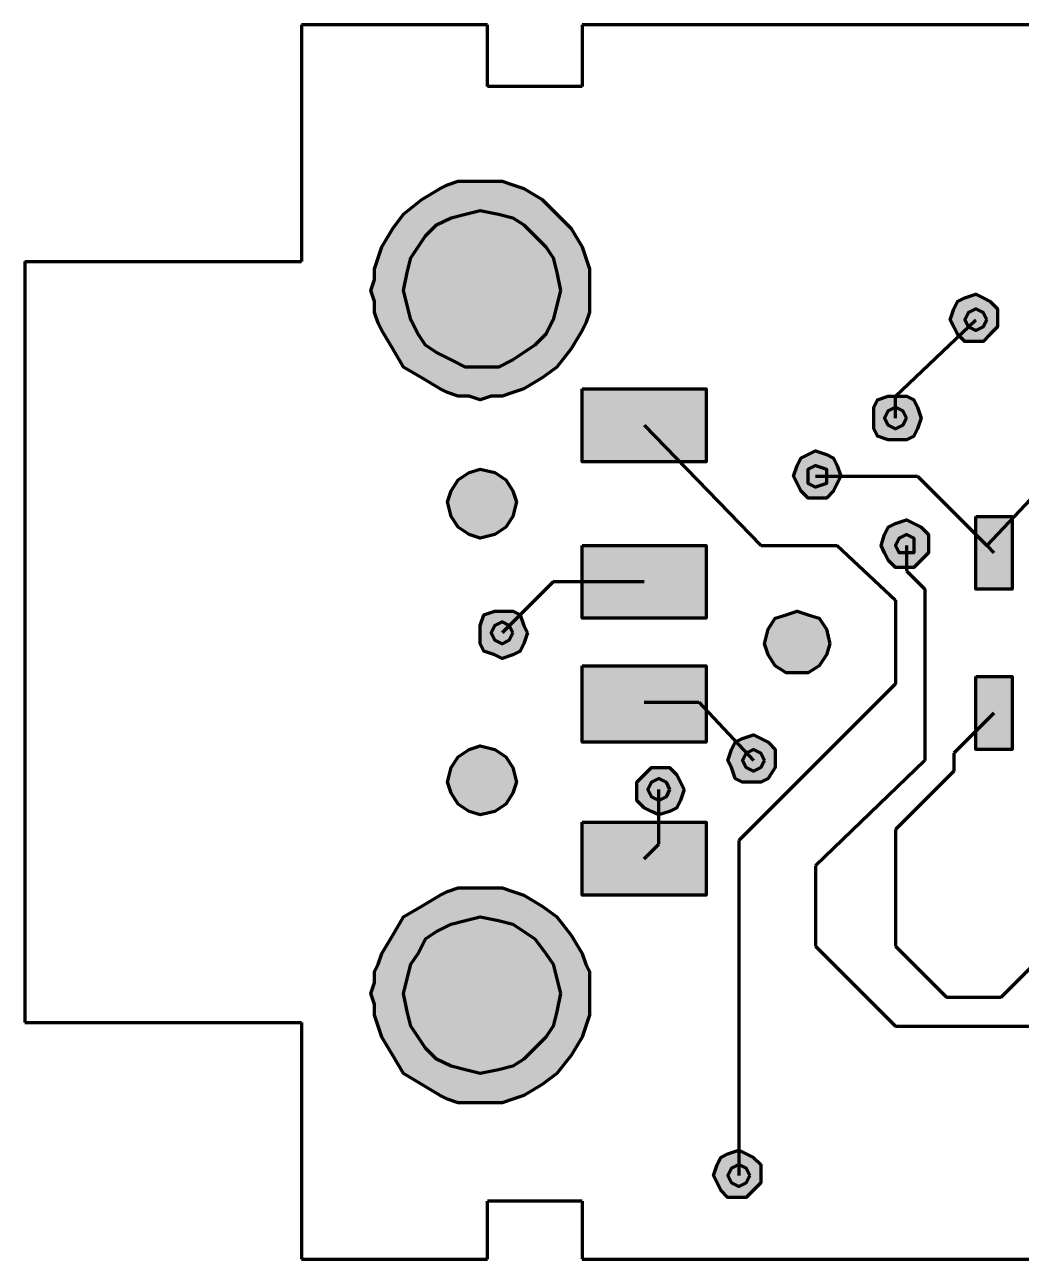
# Model space of a CAD drawing. Header units: inches. Extents: x 163.6 to 252.3, y 253.3 to 291.
# Drawn here: x 163.56 to 193.94, y 253.33 to 291 of the extents above; entities that cross this region are included whole.
import ezdxf

# ---------------------------------------------------------------- set-up
doc = ezdxf.new("R2010")
doc.units = ezdxf.units.IN
doc.header["$MEASUREMENT"] = 0
doc.layers.add('H', color=7, linetype='CONTINUOUS', lineweight=100)
doc.layers.add('P', color=250, linetype='CONTINUOUS', lineweight=100)

msp = doc.modelspace()

# ---------------------------------------------------------------- hatches: boundary and pattern name
at = {"layer": 'H', "linetype": 'Continuous'}
for color, points in [(0, [(180.778, 282.889), (180.778, 282.556), (180.778, 282.222), (180.667, 281.889), (180.556, 281.667), (180.222, 281.111), (179.778, 280.556), (179.333, 280.222), (178.778, 279.889), (178.444, 279.778), (178.111, 279.667), (177.778, 279.667), (177.444, 279.556), (177.111, 279.667), (176.778, 279.667), (176.444, 279.778), (176.222, 279.889), (175.667, 280.222), (175.111, 280.556), (174.778, 281.111), (174.444, 281.667), (174.333, 281.889), (174.222, 282.222), (174.222, 282.556), (174.111, 282.889), (174.222, 283.222), (174.222, 283.556), (174.333, 283.889), (174.444, 284.222), (174.778, 284.778), (175.111, 285.222), (175.667, 285.667), (176.222, 286), (176.444, 286.111), (176.778, 286.222), (177.111, 286.222), (177.444, 286.222), (177.778, 286.222), (178.111, 286.222), (178.444, 286.111), (178.778, 286), (179.333, 285.667), (179.778, 285.222), (180.222, 284.778), (180.556, 284.222), (180.667, 283.889), (180.778, 283.556), (180.778, 283.222)]), (7, [(179.889, 282.889), (179.778, 282.444), (179.667, 282), (179.444, 281.556), (179.111, 281.222), (178.778, 281), (178.444, 280.778), (178, 280.556), (177.444, 280.556), (177, 280.556), (176.556, 280.778), (176.111, 281), (175.778, 281.222), (175.556, 281.556), (175.333, 282), (175.222, 282.444), (175.111, 282.889), (175.222, 283.444), (175.333, 283.889), (175.556, 284.222), (175.778, 284.556), (176.111, 284.889), (176.556, 285.111), (177, 285.222), (177.444, 285.333), (178, 285.222), (178.444, 285.111), (178.778, 284.889), (179.111, 284.556), (179.444, 284.222), (179.667, 283.889), (179.778, 283.444)]), (0, [(193.222, 282), (193.222, 281.778), (193, 281.556), (192.778, 281.333), (192.556, 281.333), (192.222, 281.333), (192, 281.556), (191.889, 281.778), (191.778, 282), (191.889, 282.333), (192, 282.556), (192.222, 282.667), (192.556, 282.778), (192.778, 282.667), (193, 282.556), (193.222, 282.333)]), (7, [(192.889, 282), (192.778, 281.778), (192.556, 281.667), (192.333, 281.778), (192.222, 282), (192.333, 282.222), (192.556, 282.333), (192.778, 282.222)]), (0, [(180.556, 279.889), (184.333, 279.889), (184.333, 277.667), (180.556, 277.667)]), (0, [(190.889, 279), (190.778, 278.667), (190.667, 278.444), (190.444, 278.333), (190.111, 278.333), (189.889, 278.333), (189.556, 278.444), (189.444, 278.667), (189.444, 279), (189.444, 279.333), (189.556, 279.556), (189.889, 279.667), (190.111, 279.667), (190.444, 279.667), (190.667, 279.556), (190.778, 279.333)]), (7, [(190.444, 279), (190.333, 278.778), (190.111, 278.667), (189.889, 278.778), (189.778, 279), (189.889, 279.222), (190.111, 279.333), (190.333, 279.222)]), (0, [(188.444, 277.222), (188.333, 277), (188.222, 276.778), (188, 276.556), (187.667, 276.556), (187.444, 276.556), (187.222, 276.778), (187.111, 277), (187, 277.222), (187.111, 277.556), (187.222, 277.778), (187.444, 277.889), (187.667, 278), (188, 277.889), (188.222, 277.778), (188.333, 277.556)]), (7, [(178.556, 276.444), (178.444, 276), (178.222, 275.667), (177.889, 275.444), (177.444, 275.333), (177.111, 275.444), (176.778, 275.667), (176.556, 276), (176.444, 276.444), (176.556, 276.778), (176.778, 277.111), (177.111, 277.333), (177.444, 277.444), (177.889, 277.333), (178.222, 277.111), (178.444, 276.778)]), (7, [(188, 277.222), (188, 277), (187.667, 276.889), (187.444, 277), (187.444, 277.222), (187.444, 277.444), (187.667, 277.556), (188, 277.444)]), (0, [(191.111, 275.111), (191.111, 274.889), (190.889, 274.667), (190.667, 274.444), (190.444, 274.444), (190.111, 274.444), (189.889, 274.667), (189.778, 274.889), (189.667, 275.111), (189.778, 275.444), (189.889, 275.667), (190.111, 275.778), (190.444, 275.889), (190.667, 275.778), (190.889, 275.667), (191.111, 275.444)]), (0, [(192.556, 276), (193.667, 276), (193.667, 273.778), (192.556, 273.778)]), (7, [(190.667, 275.111), (190.667, 274.889), (190.444, 274.889), (190.222, 274.889), (190.111, 275.111), (190.222, 275.333), (190.444, 275.444), (190.667, 275.333)]), (0, [(180.556, 275.111), (184.333, 275.111), (184.333, 272.889), (180.556, 272.889)]), (0, [(178.889, 272.444), (178.778, 272.111), (178.667, 271.889), (178.444, 271.778), (178.111, 271.667), (177.889, 271.778), (177.556, 271.889), (177.444, 272.111), (177.444, 272.444), (177.444, 272.667), (177.556, 273), (177.889, 273.111), (178.111, 273.111), (178.444, 273.111), (178.667, 273), (178.778, 272.667)]), (7, [(188.111, 272.111), (188, 271.778), (187.778, 271.444), (187.444, 271.222), (187.111, 271.222), (186.778, 271.222), (186.444, 271.444), (186.222, 271.778), (186.111, 272.111), (186.222, 272.556), (186.444, 272.889), (186.778, 273), (187.111, 273.111), (187.444, 273), (187.778, 272.889), (188, 272.556)]), (7, [(178.444, 272.444), (178.333, 272.222), (178.111, 272.111), (177.889, 272.222), (177.778, 272.444), (177.889, 272.667), (178.111, 272.778), (178.333, 272.667)]), (0, [(180.556, 271.444), (184.333, 271.444), (184.333, 269.111), (180.556, 269.111)]), (0, [(192.556, 271.111), (193.667, 271.111), (193.667, 268.889), (192.556, 268.889)]), (0, [(186.444, 268.556), (186.444, 268.333), (186.222, 268), (186, 267.889), (185.778, 267.889), (185.444, 267.889), (185.222, 268), (185.111, 268.333), (185, 268.556), (185.111, 268.889), (185.222, 269.111), (185.444, 269.222), (185.778, 269.333), (186, 269.222), (186.222, 269.111), (186.444, 268.889)]), (7, [(178.556, 267.889), (178.444, 267.556), (178.222, 267.222), (177.889, 267), (177.444, 266.889), (177.111, 267), (176.778, 267.222), (176.556, 267.556), (176.444, 267.889), (176.556, 268.333), (176.778, 268.667), (177.111, 268.889), (177.444, 269), (177.889, 268.889), (178.222, 268.667), (178.444, 268.333)]), (7, [(186.111, 268.556), (186, 268.333), (185.778, 268.222), (185.556, 268.333), (185.444, 268.556), (185.556, 268.778), (185.778, 268.889), (186, 268.778)]), (0, [(183.667, 267.667), (183.556, 267.333), (183.444, 267.111), (183.222, 267), (182.889, 266.889), (182.667, 267), (182.444, 267.111), (182.222, 267.333), (182.222, 267.667), (182.222, 267.889), (182.444, 268.111), (182.667, 268.333), (182.889, 268.333), (183.222, 268.333), (183.444, 268.111), (183.556, 267.889)]), (7, [(183.222, 267.667), (183.111, 267.444), (182.889, 267.333), (182.667, 267.444), (182.556, 267.667), (182.667, 267.889), (182.889, 268), (183.111, 267.889)]), (0, [(180.556, 266.667), (184.333, 266.667), (184.333, 264.444), (180.556, 264.444)]), (0, [(180.778, 261.444), (180.778, 261.111), (180.778, 260.778), (180.667, 260.444), (180.556, 260.111), (180.222, 259.556), (179.778, 259), (179.333, 258.667), (178.778, 258.333), (178.444, 258.222), (178.111, 258.111), (177.778, 258.111), (177.444, 258.111), (177.111, 258.111), (176.778, 258.111), (176.444, 258.222), (176.222, 258.333), (175.667, 258.667), (175.111, 259), (174.778, 259.556), (174.444, 260.111), (174.333, 260.444), (174.222, 260.778), (174.222, 261.111), (174.111, 261.444), (174.222, 261.778), (174.222, 262.111), (174.333, 262.333), (174.444, 262.667), (174.778, 263.222), (175.111, 263.778), (175.667, 264.111), (176.222, 264.444), (176.444, 264.556), (176.778, 264.667), (177.111, 264.667), (177.444, 264.667), (177.778, 264.667), (178.111, 264.667), (178.444, 264.556), (178.778, 264.444), (179.333, 264.111), (179.778, 263.778), (180.222, 263.222), (180.556, 262.667), (180.667, 262.333), (180.778, 262.111), (180.778, 261.778)]), (7, [(179.889, 261.444), (179.778, 260.889), (179.667, 260.444), (179.444, 260.111), (179.111, 259.778), (178.778, 259.444), (178.444, 259.222), (178, 259.111), (177.444, 259), (177, 259.111), (176.556, 259.222), (176.111, 259.444), (175.778, 259.778), (175.556, 260.111), (175.333, 260.444), (175.222, 260.889), (175.111, 261.444), (175.222, 261.889), (175.333, 262.333), (175.556, 262.667), (175.778, 263.111), (176.111, 263.333), (176.556, 263.556), (177, 263.667), (177.444, 263.778), (178, 263.667), (178.444, 263.556), (178.778, 263.333), (179.111, 263.111), (179.444, 262.667), (179.667, 262.333), (179.778, 261.889)]), (0, [(186, 255.889), (186, 255.667), (185.778, 255.444), (185.556, 255.222), (185.333, 255.222), (185, 255.222), (184.778, 255.444), (184.667, 255.667), (184.556, 255.889), (184.667, 256.222), (184.778, 256.444), (185, 256.556), (185.333, 256.667), (185.556, 256.556), (185.778, 256.444), (186, 256.222)]), (7, [(185.667, 255.889), (185.556, 255.667), (185.333, 255.556), (185.111, 255.667), (185, 255.889), (185.111, 256.111), (185.333, 256.222), (185.556, 256.111)])]:
    msp.add_hatch(color=color, dxfattribs=at).paths.add_polyline_path(points)

# ---------------------------------------------------------------- linework, layer by layer
at = {"layer": 'P', "color": 0, "linetype": 'Continuous'}
for points in [[(177.667, 291), (172, 291)], [(172, 291), (172, 283.778)], [(177.667, 289.111), (177.667, 291)], [(252.333, 291), (180.556, 291)], [(180.556, 291), (180.556, 289.111)], [(180.556, 289.111), (177.667, 289.111)], [(180.778, 282.889), (180.778, 282.556), (180.778, 282.222), (180.667, 281.889), (180.556, 281.667), (180.222, 281.111), (179.778, 280.556), (179.333, 280.222), (178.778, 279.889), (178.444, 279.778), (178.111, 279.667), (177.778, 279.667), (177.444, 279.556), (177.111, 279.667), (176.778, 279.667), (176.444, 279.778), (176.222, 279.889), (175.667, 280.222), (175.111, 280.556), (174.778, 281.111), (174.444, 281.667), (174.333, 281.889), (174.222, 282.222), (174.222, 282.556), (174.111, 282.889), (174.222, 283.222), (174.222, 283.556), (174.333, 283.889), (174.444, 284.222), (174.778, 284.778), (175.111, 285.222), (175.667, 285.667), (176.222, 286), (176.444, 286.111), (176.778, 286.222), (177.111, 286.222), (177.444, 286.222), (177.778, 286.222), (178.111, 286.222), (178.444, 286.111), (178.778, 286), (179.333, 285.667), (179.778, 285.222), (180.222, 284.778), (180.556, 284.222), (180.667, 283.889), (180.778, 283.556), (180.778, 283.222), (180.778, 282.889)], [(179.889, 282.889), (179.778, 282.444), (179.667, 282), (179.444, 281.556), (179.111, 281.222), (178.778, 281), (178.444, 280.778), (178, 280.556), (177.444, 280.556), (177, 280.556), (176.556, 280.778), (176.111, 281), (175.778, 281.222), (175.556, 281.556), (175.333, 282), (175.222, 282.444), (175.111, 282.889), (175.222, 283.444), (175.333, 283.889), (175.556, 284.222), (175.778, 284.556), (176.111, 284.889), (176.556, 285.111), (177, 285.222), (177.444, 285.333), (178, 285.222), (178.444, 285.111), (178.778, 284.889), (179.111, 284.556), (179.444, 284.222), (179.667, 283.889), (179.778, 283.444), (179.889, 282.889)], [(163.556, 283.778), (163.556, 260.556)], [(163.556, 283.778), (172, 283.778)], [(193.222, 282), (193.222, 281.778), (193, 281.556), (192.778, 281.333), (192.556, 281.333), (192.222, 281.333), (192, 281.556), (191.889, 281.778), (191.778, 282), (191.889, 282.333), (192, 282.556), (192.222, 282.667), (192.556, 282.778), (192.778, 282.667), (193, 282.556), (193.222, 282.333), (193.222, 282)], [(192.889, 282), (192.778, 281.778), (192.556, 281.667), (192.333, 281.778), (192.222, 282), (192.333, 282.222), (192.556, 282.333), (192.778, 282.222), (192.889, 282)], [(190.111, 279.667), (192.556, 282)], [(180.556, 279.889), (184.333, 279.889), (184.333, 277.667), (180.556, 277.667), (180.556, 279.889)], [(190.889, 279), (190.778, 278.667), (190.667, 278.444), (190.444, 278.333), (190.111, 278.333), (189.889, 278.333), (189.556, 278.444), (189.444, 278.667), (189.444, 279), (189.444, 279.333), (189.556, 279.556), (189.889, 279.667), (190.111, 279.667), (190.444, 279.667), (190.667, 279.556), (190.778, 279.333), (190.889, 279)], [(190.111, 279), (190.111, 279.667)], [(190.444, 279), (190.333, 278.778), (190.111, 278.667), (189.889, 278.778), (189.778, 279), (189.889, 279.222), (190.111, 279.333), (190.333, 279.222), (190.444, 279)], [(182.444, 278.778), (186, 275.111)], [(188.444, 277.222), (188.333, 277), (188.222, 276.778), (188, 276.556), (187.667, 276.556), (187.444, 276.556), (187.222, 276.778), (187.111, 277), (187, 277.222), (187.111, 277.556), (187.222, 277.778), (187.444, 277.889), (187.667, 278), (188, 277.889), (188.222, 277.778), (188.333, 277.556), (188.444, 277.222)], [(178.556, 276.444), (178.444, 276), (178.222, 275.667), (177.889, 275.444), (177.444, 275.333), (177.111, 275.444), (176.778, 275.667), (176.556, 276), (176.444, 276.444), (176.556, 276.778), (176.778, 277.111), (177.111, 277.333), (177.444, 277.444), (177.889, 277.333), (178.222, 277.111), (178.444, 276.778), (178.556, 276.444)], [(178.556, 276.444), (178.444, 276), (178.222, 275.667), (177.889, 275.444), (177.444, 275.333), (177.111, 275.444), (176.778, 275.667), (176.556, 276), (176.444, 276.444), (176.556, 276.778), (176.778, 277.111), (177.111, 277.333), (177.444, 277.444), (177.889, 277.333), (178.222, 277.111), (178.444, 276.778), (178.556, 276.444)], [(188, 277.222), (188, 277), (187.667, 276.889), (187.444, 277), (187.444, 277.222), (187.444, 277.444), (187.667, 277.556), (188, 277.444), (188, 277.222)], [(187.667, 277.222), (190.778, 277.222)], [(190.778, 277.222), (192.889, 275.111)], [(194.889, 277.222), (192.889, 275.111)], [(191.111, 275.111), (191.111, 274.889), (190.889, 274.667), (190.667, 274.444), (190.444, 274.444), (190.111, 274.444), (189.889, 274.667), (189.778, 274.889), (189.667, 275.111), (189.778, 275.444), (189.889, 275.667), (190.111, 275.778), (190.444, 275.889), (190.667, 275.778), (190.889, 275.667), (191.111, 275.444), (191.111, 275.111)], [(192.556, 276), (193.667, 276), (193.667, 273.778), (192.556, 273.778), (192.556, 276)], [(190.667, 275.111), (190.667, 274.889), (190.444, 274.889), (190.222, 274.889), (190.111, 275.111), (190.222, 275.333), (190.444, 275.444), (190.667, 275.333), (190.667, 275.111)], [(180.556, 275.111), (184.333, 275.111), (184.333, 272.889), (180.556, 272.889), (180.556, 275.111)], [(186, 275.111), (188.333, 275.111)], [(188.333, 275.111), (190.111, 273.444)], [(190.444, 275.111), (190.444, 274.333)], [(192.889, 275.111), (193.111, 274.889)], [(190.444, 274.333), (191, 273.778)], [(179.667, 274), (178.111, 272.444)], [(182.444, 274), (179.667, 274)], [(191, 273.778), (191, 268.556)], [(178.889, 272.444), (178.778, 272.111), (178.667, 271.889), (178.444, 271.778), (178.111, 271.667), (177.889, 271.778), (177.556, 271.889), (177.444, 272.111), (177.444, 272.444), (177.444, 272.667), (177.556, 273), (177.889, 273.111), (178.111, 273.111), (178.444, 273.111), (178.667, 273), (178.778, 272.667), (178.889, 272.444)], [(188.111, 272.111), (188, 271.778), (187.778, 271.444), (187.444, 271.222), (187.111, 271.222), (186.778, 271.222), (186.444, 271.444), (186.222, 271.778), (186.111, 272.111), (186.222, 272.556), (186.444, 272.889), (186.778, 273), (187.111, 273.111), (187.444, 273), (187.778, 272.889), (188, 272.556), (188.111, 272.111)], [(188.111, 272.111), (188, 271.778), (187.778, 271.444), (187.444, 271.222), (187.111, 271.222), (186.778, 271.222), (186.444, 271.444), (186.222, 271.778), (186.111, 272.111), (186.222, 272.556), (186.444, 272.889), (186.778, 273), (187.111, 273.111), (187.444, 273), (187.778, 272.889), (188, 272.556), (188.111, 272.111)], [(190.111, 273.444), (190.111, 270.889)], [(178.444, 272.444), (178.333, 272.222), (178.111, 272.111), (177.889, 272.222), (177.778, 272.444), (177.889, 272.667), (178.111, 272.778), (178.333, 272.667), (178.444, 272.444)], [(180.556, 271.444), (184.333, 271.444), (184.333, 269.111), (180.556, 269.111), (180.556, 271.444)], [(190.111, 270.889), (185.333, 266.111)], [(192.556, 271.111), (193.667, 271.111), (193.667, 268.889), (192.556, 268.889), (192.556, 271.111)], [(182.444, 270.333), (184.111, 270.333)], [(184.111, 270.333), (185.778, 268.556)], [(193.111, 270), (191.889, 268.778)], [(186.444, 268.556), (186.444, 268.333), (186.222, 268), (186, 267.889), (185.778, 267.889), (185.444, 267.889), (185.222, 268), (185.111, 268.333), (185, 268.556), (185.111, 268.889), (185.222, 269.111), (185.444, 269.222), (185.778, 269.333), (186, 269.222), (186.222, 269.111), (186.444, 268.889), (186.444, 268.556)], [(178.556, 267.889), (178.444, 267.556), (178.222, 267.222), (177.889, 267), (177.444, 266.889), (177.111, 267), (176.778, 267.222), (176.556, 267.556), (176.444, 267.889), (176.556, 268.333), (176.778, 268.667), (177.111, 268.889), (177.444, 269), (177.889, 268.889), (178.222, 268.667), (178.444, 268.333), (178.556, 267.889)], [(178.556, 267.889), (178.444, 267.556), (178.222, 267.222), (177.889, 267), (177.444, 266.889), (177.111, 267), (176.778, 267.222), (176.556, 267.556), (176.444, 267.889), (176.556, 268.333), (176.778, 268.667), (177.111, 268.889), (177.444, 269), (177.889, 268.889), (178.222, 268.667), (178.444, 268.333), (178.556, 267.889)], [(186.111, 268.556), (186, 268.333), (185.778, 268.222), (185.556, 268.333), (185.444, 268.556), (185.556, 268.778), (185.778, 268.889), (186, 268.778), (186.111, 268.556)], [(191.889, 268.778), (191.889, 268.222)], [(183.667, 267.667), (183.556, 267.333), (183.444, 267.111), (183.222, 267), (182.889, 266.889), (182.667, 267), (182.444, 267.111), (182.222, 267.333), (182.222, 267.667), (182.222, 267.889), (182.444, 268.111), (182.667, 268.333), (182.889, 268.333), (183.222, 268.333), (183.444, 268.111), (183.556, 267.889), (183.667, 267.667)], [(191, 268.556), (187.667, 265.333)], [(191.889, 268.222), (190.111, 266.444)], [(183.222, 267.667), (183.111, 267.444), (182.889, 267.333), (182.667, 267.444), (182.556, 267.667), (182.667, 267.889), (182.889, 268), (183.111, 267.889), (183.222, 267.667)], [(182.889, 266), (182.889, 267.667)], [(180.556, 266.667), (184.333, 266.667), (184.333, 264.444), (180.556, 264.444), (180.556, 266.667)], [(190.111, 266.444), (190.111, 262.889)], [(182.444, 265.556), (182.889, 266)], [(185.333, 266.111), (185.333, 255.889)], [(187.667, 265.333), (187.667, 262.889)], [(180.778, 261.444), (180.778, 261.111), (180.778, 260.778), (180.667, 260.444), (180.556, 260.111), (180.222, 259.556), (179.778, 259), (179.333, 258.667), (178.778, 258.333), (178.444, 258.222), (178.111, 258.111), (177.778, 258.111), (177.444, 258.111), (177.111, 258.111), (176.778, 258.111), (176.444, 258.222), (176.222, 258.333), (175.667, 258.667), (175.111, 259), (174.778, 259.556), (174.444, 260.111), (174.333, 260.444), (174.222, 260.778), (174.222, 261.111), (174.111, 261.444), (174.222, 261.778), (174.222, 262.111), (174.333, 262.333), (174.444, 262.667), (174.778, 263.222), (175.111, 263.778), (175.667, 264.111), (176.222, 264.444), (176.444, 264.556), (176.778, 264.667), (177.111, 264.667), (177.444, 264.667), (177.778, 264.667), (178.111, 264.667), (178.444, 264.556), (178.778, 264.444), (179.333, 264.111), (179.778, 263.778), (180.222, 263.222), (180.556, 262.667), (180.667, 262.333), (180.778, 262.111), (180.778, 261.778), (180.778, 261.444)], [(179.889, 261.444), (179.778, 260.889), (179.667, 260.444), (179.444, 260.111), (179.111, 259.778), (178.778, 259.444), (178.444, 259.222), (178, 259.111), (177.444, 259), (177, 259.111), (176.556, 259.222), (176.111, 259.444), (175.778, 259.778), (175.556, 260.111), (175.333, 260.444), (175.222, 260.889), (175.111, 261.444), (175.222, 261.889), (175.333, 262.333), (175.556, 262.667), (175.778, 263.111), (176.111, 263.333), (176.556, 263.556), (177, 263.667), (177.444, 263.778), (178, 263.667), (178.444, 263.556), (178.778, 263.333), (179.111, 263.111), (179.444, 262.667), (179.667, 262.333), (179.778, 261.889), (179.889, 261.444)], [(187.667, 262.889), (190.111, 260.444)], [(190.111, 262.889), (191.667, 261.333)], [(193.333, 261.333), (194.889, 262.889)], [(191.667, 261.333), (193.333, 261.333)], [(163.556, 260.556), (172, 260.556)], [(172, 260.556), (172, 253.333)], [(190.111, 260.444), (202.111, 260.444)], [(186, 255.889), (186, 255.667), (185.778, 255.444), (185.556, 255.222), (185.333, 255.222), (185, 255.222), (184.778, 255.444), (184.667, 255.667), (184.556, 255.889), (184.667, 256.222), (184.778, 256.444), (185, 256.556), (185.333, 256.667), (185.556, 256.556), (185.778, 256.444), (186, 256.222), (186, 255.889)], [(185.667, 255.889), (185.556, 255.667), (185.333, 255.556), (185.111, 255.667), (185, 255.889), (185.111, 256.111), (185.333, 256.222), (185.556, 256.111), (185.667, 255.889)], [(180.556, 255.111), (177.667, 255.111)], [(177.667, 253.333), (177.667, 255.111)], [(180.556, 255.111), (180.556, 253.333)], [(172, 253.333), (177.667, 253.333)], [(180.556, 253.333), (252.333, 253.333)]]:
    msp.add_lwpolyline(points, dxfattribs=at)

doc.saveas('drawing.dxf')
